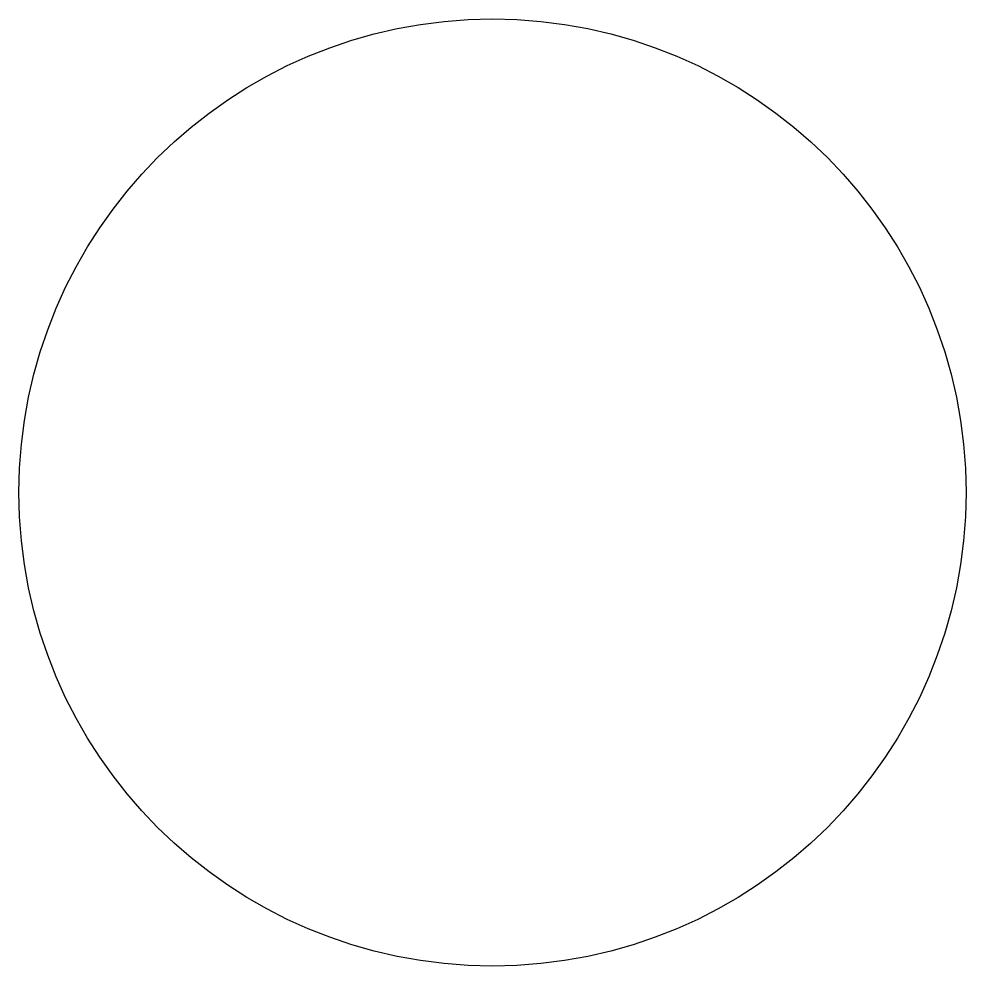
# Model space of a CAD drawing. Extents: x -0.1 to 0.1, y -0.1 to 0.1.
import ezdxf

# ---------------------------------------------------------------- set-up
doc = ezdxf.new("R2010")
doc.units = 0
doc.layers.add('1', color=7, linetype='CONTINUOUS')

msp = doc.modelspace()

# ---------------------------------------------------------------- linework, layer by layer
at = {"layer": '1', "color": 0}
msp.add_circle((0, 0), 0.1, dxfattribs=at)

doc.saveas('drawing.dxf')
